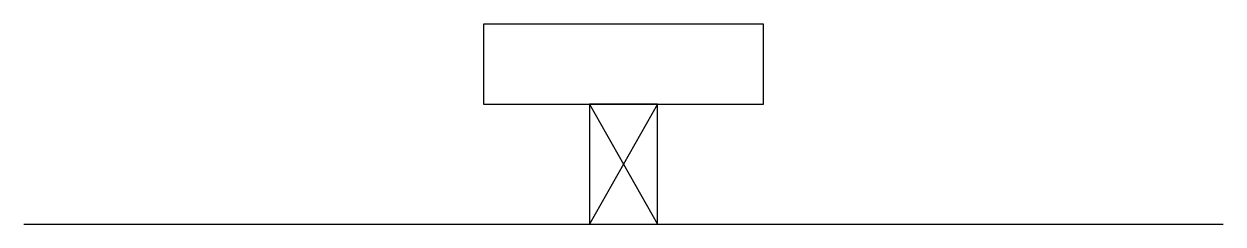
# Model space of a CAD drawing. Header units: metres. Extents: x 9.1 to 39.1, y 12.9 to 17.9.
import ezdxf

# ---------------------------------------------------------------- set-up
doc = ezdxf.new("R2010")
doc.units = ezdxf.units.M

msp = doc.modelspace()

# ---------------------------------------------------------------- linework, layer by layer
msp.add_line((9.08, 12.91), (39.08, 12.91))
for points in [[(20.58, 15.91), (27.58, 15.91), (27.58, 17.91), (20.58, 17.91)], [(23.23, 12.91), (24.93, 12.91), (24.93, 15.91), (23.23, 15.91)]]:
    msp.add_lwpolyline(points, close=True)
for points in [[(23.23, 15.91), (24.93, 12.91)], [(24.93, 15.91), (23.23, 12.91)]]:
    msp.add_lwpolyline(points)

doc.saveas('drawing.dxf')
